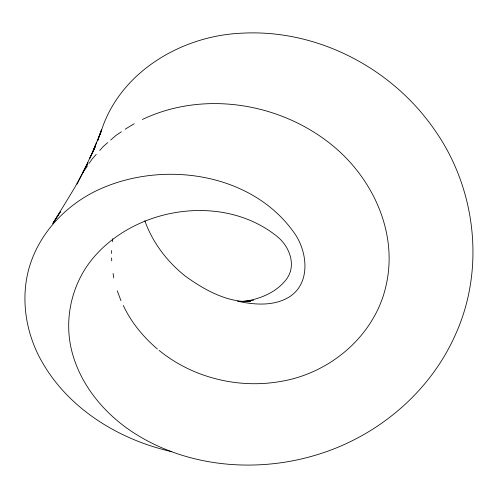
<?xml version="1.0" encoding="UTF-8"?>
<svg xmlns="http://www.w3.org/2000/svg" width="498" height="498" viewBox="0 0 498 498"><rect width="100%" height="100%" fill="white"/><g stroke="black" fill="none" stroke-linecap="round" stroke-linejoin="round"><path stroke-width="0.75" d="M111.471 253.501L111.652 250.531M112.274 241.648L112.772 238.71M100.154 134.721C117.304 73.81 179.94 36.03 240.833 33.242C316.23 28.641 391.26 67.491 434.088 129.15C476.044 188.063 485.488 268.945 455.253 335.048C429.606 392.779 377.142 436.528 317.033 454.742C254.49 473.928 182.492 466.968 128.179 429.089C101.411 410.147 79.724 382.819 71.681 350.648C63.893 319.305 71.538 284.943 91.725 259.751C134.69 206.558 223.428 192.794 277.448 236.718C289.768 246.753 296.876 266.007 286.107 279.627C276.035 292.724 259.639 299.099 243.765 301.551M97.608 140.841L101.629 129.486M97.62 140.822L101.586 129.878L92.099 153.67L96.587 142.44M95.722 144.669L89.565 158.762L95.112 147.115L82.481 173.267L88.053 162.84L74.663 187.721L53.423 222.631L60.383 211.799L52.551 223.727M77.041 184.198L83.172 172.14L87.499 165.815M89.229 163.288L92.255 158.862L96.232 154.399M99.712 150.489L103.192 146.58L107.798 142.553M110.681 140.038L115.866 135.506L121.45 131.715M125.172 129.187L134.236 123.703M142.422 119.47C200.962 91.545 273.651 101.773 325.281 139.882C369.479 171.959 398.232 228.744 386.479 283.617C376.264 334.127 331.544 372.753 281.569 381.281C238.828 389.112 192.838 377.907 159.086 350.387M253.619 300.219L240.571 301.508L242.856 301.545M246.666 301.601L250.469 301.657C226.366 302.249 204.087 289.699 185.107 275.973C167.11 261.556 152.519 242.563 144.818 220.72M237.471 301.172C254.87 305 274.784 306.482 290.365 296.254C310.223 282.509 307.471 253.712 295.93 235.405C253.189 171.163 158.314 158.725 92.64 192.633C60.775 209.378 35.109 239.127 27.409 274.74C21.657 301.832 26.182 330.448 38.421 355.149C64.273 406.318 116.986 439.379 171.81 451.661M157.343 348.986C143.25 336.959 131.173 322.299 123.292 305.461M117.291 290.844L120.964 300.705M113.09 273.458L113.762 277.865M111.596 257.945L111.733 260.915"/></g></svg>
